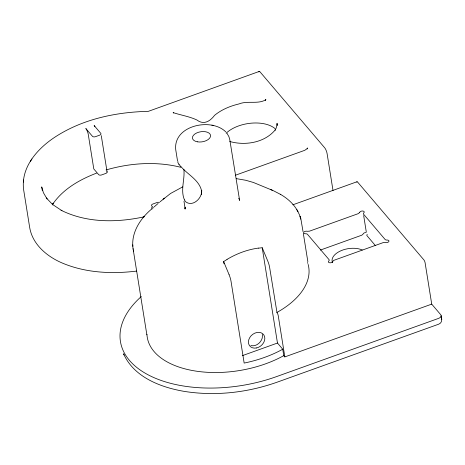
<?xml version="1.0" encoding="UTF-8"?>
<svg xmlns="http://www.w3.org/2000/svg" width="465" height="465" viewBox="0 0 465 465"><rect width="100%" height="100%" fill="white"/><g stroke="black" fill="none" stroke-linecap="round" stroke-linejoin="round"><path stroke-width="0.7" d="M259.238 71.441L148.347 111.338C116.849 112.071 84.554 118.633 57.468 135.513C39.031 146.882 20.454 166.383 23.639 189.772L29.661 227.356C32.416 244.52 47.296 256.767 62.548 263.155C85.827 272.926 111.856 274.118 136.658 271.083M23.535 179.955L23.355 182.1M307.4 148.585L307.464 147.922L307.127 148.974L307.499 148.405L304.755 150.317L235.342 175.264M185.262 207.471L185.151 209.023L184.001 201.304M184.977 208.925L185.32 207.187M185.128 208.146L185.349 207.367M201.827 190.766L201.31 192.731L201.537 194.504M276.024 128.543L277.157 124.486L277.099 125.207L277.035 123.283L277.314 125.033M265.829 99.545L265.445 100.301L265.811 99.743C258.174 104.52 247.549 100.411 239.016 103.928C230.233 106.026 221.607 109.548 214.586 115.332C210.11 121.249 203.792 125.323 196.864 119.982C189.313 116.419 180.885 115.215 173.114 112.588L173.66 113.024L173.335 112.373M52.289 204.931L53.417 203.112L52.667 204.257C63.002 189.028 79.759 179.566 96.592 173.119M275.6 129.351L275.111 130.148L275.483 129.578C264.957 142.685 245.305 145.929 229.733 141.482M30.428 161.25L31.905 158.989M152.125 208.64C140.244 218.399 130.444 233.308 133.164 249.292M144.377 216.208L143.133 217.667M177.897 161.524L177.915 162.651L179.06 164.418M182.774 186.837L170.539 193.487L160.094 201.764M154.113 206.919L158.1 203.484M163.081 199.183L164.331 198.107M223.979 263.748L223.636 261.597L227.06 259.458M292.84 204.809L356.975 181.763M320.391 250.065L361.834 235.174L363.177 233.988A2.29 1.273 -9.1 0 1 366.251 232.593M242.282 355.684L277.471 343.042L282.732 349.215L283.76 355.644L284.836 356.905L431.723 304.127L440.791 314.782A4.58 2.546 -9.1 0 1 438.472 318.426L276.57 376.592A112.542 62.606 -9.1 0 1 144.749 372.936A112.542 62.606 -9.1 0 1 141.284 296.554M106.061 169.952C130.229 162.948 156.345 161.14 180.885 167.313M144.197 216.812C116.808 222.758 86.624 223.031 61.055 210.238L61.938 210.709L52.574 204.478L46.355 197.985L47.064 198.944L43.408 192.713L41.722 186.901L42.292 190.423M258.511 248.159L262.208 247.74L267.823 261.179A9.015 2.401 70.2 0 1 269.572 267.073L277.012 312.689A2.29 0.61 70.2 0 1 278.227 315.642L284.836 356.905M236.377 178.641L245.747 180.269L253.384 182.46L273.374 190.697L280.773 194.521M225.938 132.048C211.453 117.25 173.178 125.381 175.724 149.631L177.531 160.907M211.871 125.143L212.662 125.288M212.865 125.323L213.714 125.486M250.891 345.559C255.965 346.884 260.952 342.722 262.254 337.979L262.458 334.44M272.304 190.237L270.677 189.557M280.314 194.248C287.138 198.171 293.351 203.536 297.275 210.436M181.007 166.644C187.814 174.747 199.526 180.129 201.659 191.255C201.793 198.334 193.045 206.745 186.215 202.182A17.298 9.666 -71.1 0 1 184.431 199.921M375.453 245.648L367.019 235.743A2.29 1.273 -9.1 0 1 367.263 234.441M153.456 207.931L151.677 205.844A2.29 1.273 -9.1 0 1 152.84 204.025L156.996 202.531A2.29 1.273 -9.1 0 1 159.507 202.519M226.949 133.217L228.885 136.6L229.745 139.471L239.62 200.427L239.37 199.694M297.548 210.93L299.518 214.946L300.977 219.527L303.046 231.657M296.827 209.657L297.995 211.72M238.673 198.276L239.388 199.555M184.454 199.886C180.211 190.098 185.064 179.444 183.867 169.306M123.766 354.26C134.246 377.266 160.576 387.281 183.925 391.332C215.783 396.471 248.874 392.518 279.105 381.474L438.722 324.181L440.407 323.128L441.39 321.716L441.75 319.263L441.175 315.712M229.094 274.658L223.636 261.597M123.516 353.656L124.068 354.981M441.082 316.572L441.75 319.263L441.634 318.787M133.071 248.699L133.531 251.53M431.723 304.127L425.115 262.865A2.29 0.61 70.2 0 0 423.894 259.912L357.527 181.978A2.29 0.61 70.2 0 0 356.864 182.152M363.665 215.562L366.257 231.744M333.016 190.563L327.11 153.694A4.58 1.221 70.2 0 0 324.675 147.783L260.138 72.005A4.58 1.221 70.2 0 0 258.877 71.906M303.349 233.54L307.859 261.714M262.208 247.74L277.471 343.042M151.776 207.204L152.072 209.023M133.333 250.333L146.864 334.806M107.113 172.062L101.277 135.641M132.769 244.828L132.833 246.328M308.138 264.411A85.264 47.43 -9.1 0 1 276.849 312.497M307.539 262.481A85.264 47.43 -9.1 0 1 307.859 263.44M180.839 166.551A17.298 2.534 38.7 0 1 178.915 164.319M227.03 259.394A73.54 57.881 -40.4 0 1 258.517 248.078M229.076 274.681A9.033 2.372 70.4 0 1 231.018 281.226L244.16 363.072A85.269 47.436 -9.1 0 0 282.732 349.215M283.76 355.644A85.269 47.436 -9.1 0 1 195.591 371.058A85.269 47.436 -9.1 0 1 146.952 334.37M332.475 262.586A17.873 9.939 -9.1 0 1 341.182 250.641A17.873 9.939 -9.1 0 1 362.258 249.996M94.883 126.649A4.58 1.221 70.2 0 0 94.139 125.544L100.795 133.356A2.29 1.273 -9.1 0 1 99.632 135.175L95.476 136.669A2.29 1.273 -9.1 0 1 92.483 136.338L85.827 128.526A4.58 1.221 70.2 0 1 88.269 134.437L93.791 168.935L98.615 174.596A2.29 1.273 -9.1 0 0 101.608 174.927L105.758 173.433A2.29 1.273 -9.1 0 0 106.921 171.614M226.147 133.234A29.08 16.176 -9.1 0 1 275.513 129.014M359.718 212.418L358.375 213.604L309.463 231.175L307.214 231.285A2.279 1.267 -9.1 0 0 303.785 232.238A2.279 1.267 -9.1 0 0 305.645 233.761A2.29 1.273 -9.1 0 1 307.481 234.319L329.034 259.633A2.29 1.273 -9.1 0 1 328.784 260.935A2.29 1.273 -9.1 0 0 329.795 262.783A2.29 1.273 -9.1 0 0 332.876 261.382A2.29 1.273 -9.1 0 1 334.219 260.202L383.102 242.637A2.29 1.273 -9.1 0 1 385.363 242.527A2.29 1.273 -9.1 0 0 388.816 241.573A2.29 1.273 -9.1 0 0 386.944 240.039A2.29 1.273 -9.1 0 1 385.113 239.481L363.56 214.173A2.29 1.273 -9.1 0 1 363.804 212.865A2.29 1.273 -9.1 0 0 362.799 211.023A2.29 1.273 -9.1 0 0 359.718 212.418M300.814 218.945L300.117 216.597L300.814 218.945M197.3 141.802A9.161 5.098 -9.1 0 0 210.569 135.565A9.161 5.098 -9.1 0 0 196.619 132.984A9.161 5.098 -9.1 0 0 197.3 141.802M256.366 347.983A8.951 7.045 -40.4 0 0 263.858 334.992A8.951 7.045 -40.4 0 0 249.659 337.741A8.951 7.045 -40.4 0 0 256.366 347.983"/></g></svg>
